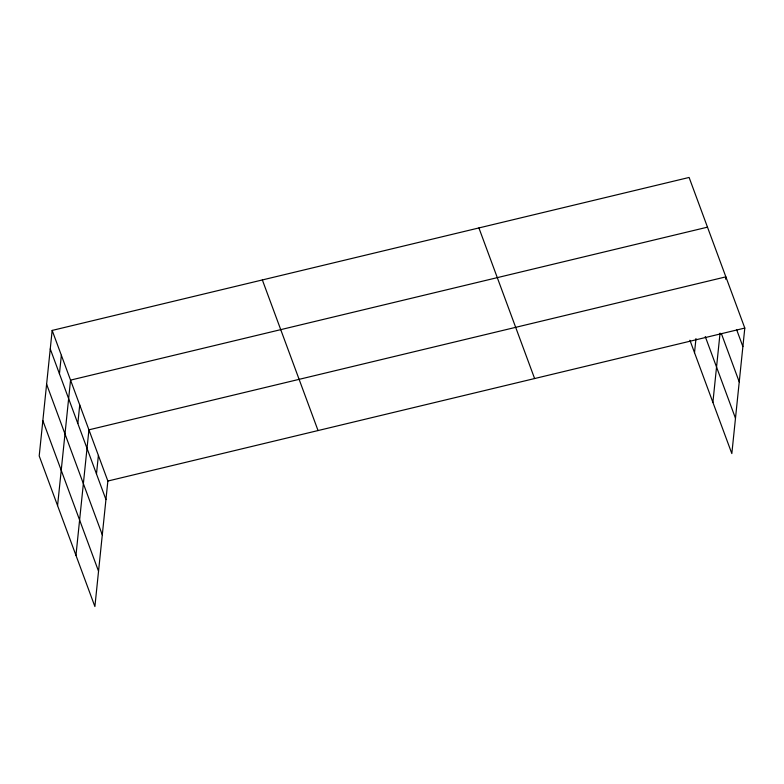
<?xml version="1.0" encoding="UTF-8"?>
<svg xmlns="http://www.w3.org/2000/svg" width="784" height="784" viewBox="0 0 784 784"><rect width="100%" height="100%" fill="white"/><g stroke="black" fill="none" stroke-linecap="round" stroke-linejoin="round"><path stroke-width="1.18" d="M52.165 330.427L39.2 455.935L94.893 606.542L107.859 481.033L52.165 330.427L689.107 177.458L744.8 328.065L731.835 453.573L689.92 340.246M59.447 373.792L61.358 355.279M57.575 505.631L70.55 380.122L707.491 227.164M77.822 423.487L79.733 404.975M75.96 555.327L88.925 429.828L725.866 276.86L725.621 279.173M96.481 473.938L98.392 455.426M694.516 352.673L695.976 338.541M712.891 402.368L720.055 333.112M107.859 481.033L744.8 328.065M736.715 329.888L742.889 346.577M721.535 334.023L739.234 381.886M705.267 336.561L735.48 418.264M478.916 227.938L534.61 378.545M262.356 279.947L318.049 430.553M50.254 348.939L105.948 499.545M46.609 384.248L102.302 534.855M42.846 420.626L98.539 571.232"/></g></svg>
